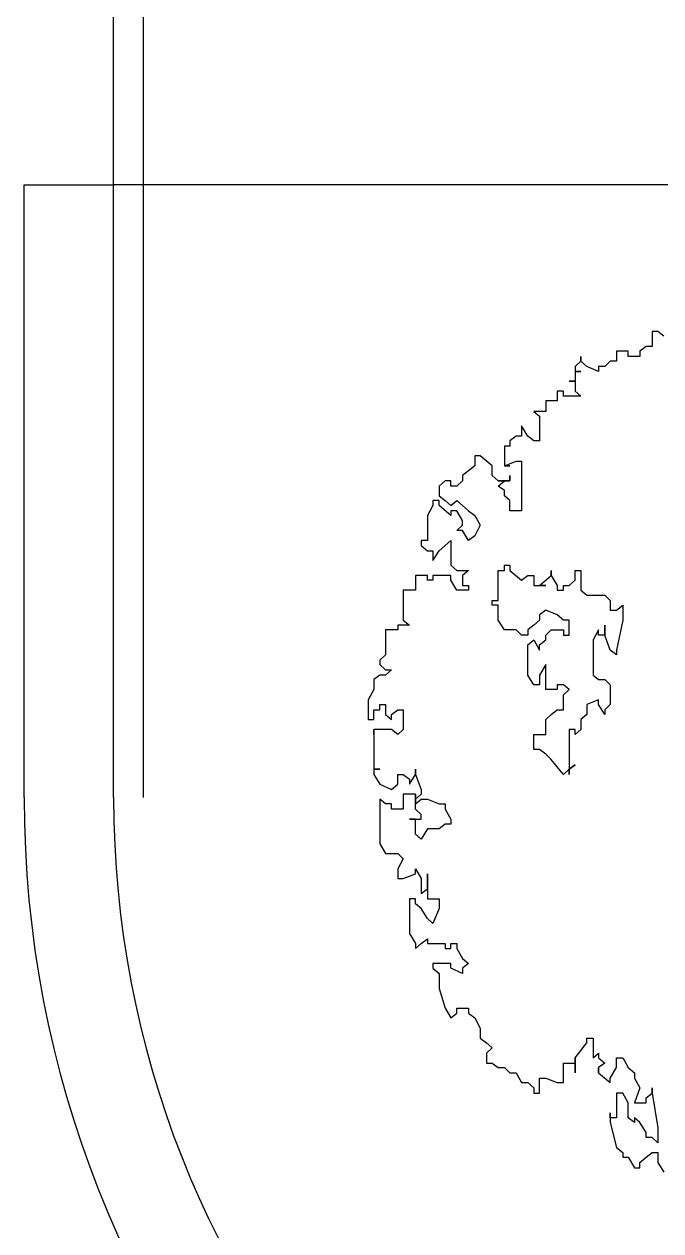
# Model space of a CAD drawing. Extents: x -30 to 1202, y 231 to 898.
# Drawn here: x 423.997 to 426.133, y 351.455 to 355.499 of the extents above; entities that cross this region are included whole.
import ezdxf

# ---------------------------------------------------------------- set-up
doc = ezdxf.new("R2010")
doc.units = 0
doc.header["$LTSCALE"] = 0.04
doc.layers.get('0').update_dxf_attribs({"linetype": 'CONTINUOUS'})
for name, color, linetype in [('0.1', 1, 'CONTINUOUS'), ('CONTORXXNP----00', 255, 'CONTINUOUS'), ('PISO', 1, 'CONTINUOUS')]:
    doc.layers.add(name, color=color, linetype=linetype)
doc.styles.get("Standard").update_dxf_attribs({"font": 'romans.shx'})

# ---------------------------------------------------------------- blocks, each defined once
blk = doc.blocks.new('ARB3')
at = {"color": 0}
for p, q in [((-0.4592, -0.19), (-0.4644, -0.1969)), ((-0.4644, -0.1969), (-0.4644, -0.2031)), ((0.3862, -0.2031), (0.425, -0.1969)), ((0.425, -0.1969), (0.4418, -0.1969)), ((0.4418, -0.1969), (0.436, -0.2031)), ((0.4528, -0.2031), (0.4528, -0.1969)), ((0.4528, -0.1969), (0.4638, -0.1969)), ((0.4638, -0.1969), (0.4747, -0.19)), ((-0.4644, -0.2031), (-0.4476, -0.2031)), ((-0.4476, -0.2031), (-0.4476, -0.21)), ((-0.4476, -0.21), (-0.4424, -0.2169)), ((0.3862, -0.2031), (0.3804, -0.2031)), ((0.3804, -0.2031), (0.3862, -0.2031)), ((0.3914, -0.21), (0.3862, -0.2031)), ((0.3972, -0.21), (0.3914, -0.21)), ((0.3972, -0.223), (0.3972, -0.21)), ((0.4302, -0.21), (0.4192, -0.2169)), ((0.436, -0.21), (0.4302, -0.21)), ((0.436, -0.2031), (0.436, -0.21)), ((0.4579, -0.21), (0.4528, -0.2031)), ((0.4638, -0.2169), (0.4579, -0.21)), ((-0.4424, -0.2169), (-0.4366, -0.2169)), ((-0.4366, -0.2169), (-0.4366, -0.23)), ((0.3578, -0.23), (0.3636, -0.223)), ((0.3636, -0.223), (0.3695, -0.223)), ((0.3695, -0.223), (0.3804, -0.2169)), ((0.3804, -0.2169), (0.3972, -0.223)), ((0.4192, -0.2169), (0.414, -0.223)), ((0.414, -0.223), (0.4192, -0.223)), ((0.4192, -0.223), (0.414, -0.23)), ((0.4579, -0.23), (0.4696, -0.223)), ((0.4696, -0.2169), (0.4638, -0.2169)), ((0.4696, -0.223), (0.4696, -0.2169)), ((-0.4366, -0.23), (-0.4424, -0.23)), ((-0.4424, -0.23), (-0.4424, -0.243)), ((-0.1531, -0.243), (-0.1589, -0.2361)), ((-0.1589, -0.2361), (-0.1421, -0.2361)), ((-0.1421, -0.2361), (-0.1085, -0.243)), ((0.3468, -0.2361), (0.3578, -0.23)), ((0.3468, -0.243), (0.3468, -0.2361)), ((0.3972, -0.23), (0.3862, -0.2361)), ((0.3862, -0.2361), (0.3862, -0.243)), ((0.414, -0.23), (0.3972, -0.23)), ((0.447, -0.243), (0.4528, -0.2361)), ((0.4528, -0.2361), (0.4579, -0.2361)), ((0.4579, -0.2361), (0.4579, -0.23)), ((-0.4424, -0.243), (-0.4315, -0.243)), ((-0.4315, -0.243), (-0.4315, -0.25)), ((-0.4315, -0.25), (-0.4256, -0.2561)), ((-0.4256, -0.2561), (-0.4256, -0.263)), ((-0.1699, -0.2561), (-0.1641, -0.25)), ((-0.1699, -0.2761), (-0.1699, -0.2561)), ((-0.1641, -0.25), (-0.1531, -0.25)), ((-0.1531, -0.25), (-0.1531, -0.243)), ((-0.1253, -0.2561), (-0.1363, -0.2561)), ((-0.1363, -0.2561), (-0.1253, -0.2561)), ((-0.1085, -0.25), (-0.1253, -0.2561)), ((-0.1253, -0.2561), (-0.1253, -0.263)), ((-0.1085, -0.243), (-0.1033, -0.243)), ((-0.1033, -0.243), (-0.1085, -0.25)), ((-0.0756, -0.2561), (-0.0698, -0.25)), ((-0.0756, -0.263), (-0.0756, -0.2561)), ((-0.0698, -0.25), (-0.0478, -0.25)), ((-0.0478, -0.25), (-0.042, -0.2561)), ((-0.0368, -0.2561), (-0.0478, -0.263)), ((-0.042, -0.2561), (-0.0368, -0.2561)), ((0.3578, -0.243), (0.3468, -0.243)), ((0.3468, -0.263), (0.3527, -0.2561)), ((0.3527, -0.2561), (0.3578, -0.263)), ((0.3695, -0.25), (0.3578, -0.243)), ((0.3636, -0.263), (0.3746, -0.25)), ((0.3746, -0.25), (0.3695, -0.25)), ((0.3862, -0.243), (0.414, -0.243)), ((0.414, -0.25), (0.4082, -0.25)), ((0.4082, -0.25), (0.4192, -0.25)), ((0.414, -0.243), (0.414, -0.25)), ((0.4192, -0.25), (0.447, -0.243)), ((-0.4256, -0.263), (-0.4198, -0.263)), ((-0.4198, -0.263), (-0.4256, -0.2761)), ((-0.1253, -0.263), (-0.1311, -0.263)), ((-0.1311, -0.263), (-0.1201, -0.2692)), ((-0.1201, -0.2692), (-0.0807, -0.2692)), ((-0.0807, -0.2692), (-0.0756, -0.263)), ((-0.0478, -0.263), (-0.053, -0.263)), ((-0.053, -0.263), (-0.0478, -0.2761)), ((0.3249, -0.2761), (0.3249, -0.2692)), ((0.3249, -0.2692), (0.3468, -0.2692)), ((0.3468, -0.2692), (0.3417, -0.263)), ((0.3417, -0.263), (0.3468, -0.263)), ((0.3578, -0.263), (0.3636, -0.263)), ((0.3636, -0.263), (0.3578, -0.263)), ((0.3578, -0.263), (0.3636, -0.263)), ((-0.4315, -0.283), (-0.4366, -0.283)), ((-0.4366, -0.283), (-0.4315, -0.283)), ((-0.4256, -0.2761), (-0.4315, -0.283)), ((-0.4315, -0.283), (-0.4256, -0.2892)), ((-0.4198, -0.2892), (-0.4198, -0.283)), ((-0.4198, -0.283), (-0.4198, -0.2892)), ((-0.3979, -0.2892), (-0.3921, -0.283)), ((-0.3921, -0.283), (-0.3921, -0.3022)), ((-0.1976, -0.2892), (-0.1976, -0.283)), ((-0.1976, -0.283), (-0.1757, -0.283)), ((-0.1757, -0.283), (-0.1699, -0.2761)), ((-0.0478, -0.2761), (-0.0368, -0.2761)), ((-0.0368, -0.2761), (-0.031, -0.283)), ((-0.031, -0.283), (-0.02, -0.283)), ((-0.02, -0.283), (-0.0142, -0.2892)), ((0.3301, -0.2761), (0.3249, -0.2761)), ((0.3468, -0.2892), (0.3301, -0.2761)), ((-0.4256, -0.2892), (-0.4198, -0.2892)), ((-0.4198, -0.2892), (-0.4089, -0.2892)), ((-0.4089, -0.2892), (-0.4089, -0.2961)), ((-0.4089, -0.2961), (-0.4089, -0.2892)), ((-0.4089, -0.2892), (-0.3979, -0.2892)), ((-0.1867, -0.2892), (-0.1976, -0.2892)), ((-0.1809, -0.2961), (-0.1867, -0.2892)), ((-0.1809, -0.3022), (-0.1809, -0.2961)), ((-0.1253, -0.2961), (-0.1421, -0.2961)), ((-0.1421, -0.2961), (-0.1421, -0.3022)), ((-0.1253, -0.3022), (-0.1253, -0.2961)), ((-0.0646, -0.2961), (-0.0698, -0.3022)), ((-0.0588, -0.3022), (-0.0646, -0.2961)), ((-0.0142, -0.2892), (-0.02, -0.2892)), ((-0.02, -0.2892), (-0.02, -0.2961)), ((-0.02, -0.2961), (0.0304, -0.2961)), ((0.0245, -0.2961), (0.0194, -0.2892)), ((0.0194, -0.2892), (0.0245, -0.2961)), ((0.0304, -0.2961), (0.0245, -0.2961)), ((0.0245, -0.2961), (0.0304, -0.3022)), ((0.3636, -0.2892), (0.3468, -0.2892)), ((0.3527, -0.3022), (0.3527, -0.2892)), ((0.3527, -0.2892), (0.3636, -0.2892)), ((-0.3921, -0.3022), (-0.3979, -0.3022)), ((-0.3979, -0.3022), (-0.3979, -0.3092)), ((-0.3979, -0.3092), (-0.3869, -0.3092)), ((-0.3869, -0.3092), (-0.3869, -0.3222)), ((-0.1918, -0.3161), (-0.1809, -0.3092)), ((-0.1757, -0.3022), (-0.1809, -0.3022)), ((-0.1809, -0.3092), (-0.1757, -0.3092)), ((-0.1757, -0.3092), (-0.1757, -0.3022)), ((-0.1479, -0.3092), (-0.1531, -0.3222)), ((-0.1421, -0.3022), (-0.1479, -0.3092)), ((-0.1311, -0.3161), (-0.1311, -0.3022)), ((-0.1311, -0.3022), (-0.1253, -0.3022)), ((-0.0698, -0.3022), (-0.0698, -0.3092)), ((-0.0698, -0.3092), (-0.0646, -0.3092)), ((-0.0646, -0.3092), (-0.0646, -0.3222)), ((-0.042, -0.3022), (-0.0588, -0.3022)), ((-0.042, -0.3092), (-0.042, -0.3022)), ((-0.0368, -0.3161), (-0.042, -0.3092)), ((0.0304, -0.3022), (0.0136, -0.3161)), ((0.3746, -0.3022), (0.3527, -0.3022)), ((0.3695, -0.3222), (0.3746, -0.3092)), ((0.3746, -0.3092), (0.3746, -0.3022)), ((-0.3869, -0.3222), (-0.3753, -0.3222)), ((-0.3753, -0.3222), (-0.3753, -0.3353)), ((-0.1918, -0.3161), (-0.1976, -0.3161)), ((-0.1976, -0.3161), (-0.1918, -0.3161)), ((-0.1809, -0.3292), (-0.1918, -0.3161)), ((-0.1809, -0.3353), (-0.1809, -0.3222)), ((-0.1809, -0.3222), (-0.1809, -0.3292)), ((-0.1809, -0.3292), (-0.1809, -0.3222)), ((-0.1809, -0.3222), (-0.1809, -0.3292)), ((-0.1531, -0.3222), (-0.1479, -0.3292)), ((-0.1253, -0.3222), (-0.1311, -0.3161)), ((-0.1201, -0.3222), (-0.1253, -0.3222)), ((-0.1143, -0.3292), (-0.1201, -0.3222)), ((-0.0646, -0.3222), (-0.0924, -0.3222)), ((-0.0924, -0.3222), (-0.0807, -0.3292)), ((-0.031, -0.3222), (-0.0368, -0.3161)), ((-0.0142, -0.3222), (-0.031, -0.3222)), ((-0.0142, -0.3353), (-0.0142, -0.3222)), ((0.0078, -0.3222), (0.0026, -0.3292)), ((0.0136, -0.3161), (0.0078, -0.3222)), ((0.3695, -0.3292), (0.3695, -0.3222)), ((-0.3753, -0.3353), (-0.3701, -0.3292)), ((-0.3701, -0.3292), (-0.3423, -0.3292)), ((-0.3423, -0.3353), (-0.3475, -0.3422)), ((-0.3423, -0.3292), (-0.3423, -0.3353)), ((-0.1918, -0.3422), (-0.1918, -0.3353)), ((-0.1918, -0.3353), (-0.1809, -0.3353)), ((-0.1479, -0.3292), (-0.1421, -0.3292)), ((-0.1421, -0.3292), (-0.1363, -0.3353)), ((-0.1363, -0.3353), (-0.1311, -0.3422)), ((-0.1201, -0.3353), (-0.1085, -0.3292)), ((-0.1143, -0.3422), (-0.1201, -0.3353)), ((-0.1085, -0.3292), (-0.1143, -0.3292)), ((-0.0807, -0.3292), (-0.0698, -0.3292)), ((-0.0698, -0.3353), (-0.0807, -0.3422)), ((-0.0698, -0.3292), (-0.0698, -0.3353)), ((0.0026, -0.3353), (-0.0142, -0.3353)), ((0.0026, -0.3292), (0.0026, -0.3353)), ((0.3862, -0.3292), (0.3695, -0.3292)), ((0.3746, -0.3422), (0.3804, -0.3353)), ((0.3804, -0.3353), (0.3862, -0.3353)), ((0.3862, -0.3353), (0.3862, -0.3292)), ((-0.3475, -0.3422), (-0.3591, -0.3492)), ((-0.3591, -0.3492), (-0.3475, -0.3492)), ((-0.3475, -0.3492), (-0.3475, -0.3553)), ((-0.3197, -0.3553), (-0.3197, -0.3492)), ((-0.3197, -0.3492), (-0.2642, -0.3492)), ((-0.2642, -0.3492), (-0.2642, -0.3622)), ((-0.1976, -0.3622), (-0.1867, -0.3492)), ((-0.1867, -0.3492), (-0.1918, -0.3422)), ((-0.1311, -0.3422), (-0.1253, -0.3422)), ((-0.1253, -0.3492), (-0.1311, -0.3553)), ((-0.1253, -0.3422), (-0.1253, -0.3492)), ((-0.0807, -0.3422), (-0.1143, -0.3422)), ((0.3636, -0.3553), (0.3746, -0.3492)), ((0.3746, -0.3492), (0.3746, -0.3422)), ((-0.3475, -0.3553), (-0.3423, -0.3622)), ((-0.3423, -0.3622), (-0.3365, -0.3622)), ((-0.3365, -0.3622), (-0.3365, -0.3684)), ((-0.3146, -0.3684), (-0.3197, -0.3553)), ((-0.3146, -0.3684), (-0.3146, -0.3622)), ((-0.3146, -0.3622), (-0.3146, -0.3684)), ((-0.2978, -0.3622), (-0.3036, -0.3622)), ((-0.3036, -0.3622), (-0.2978, -0.3622)), ((-0.2978, -0.3684), (-0.2978, -0.3622)), ((-0.2978, -0.3622), (-0.2978, -0.3753)), ((-0.2758, -0.3622), (-0.281, -0.3684)), ((-0.2642, -0.3622), (-0.2758, -0.3622)), ((-0.2035, -0.3684), (-0.2035, -0.3622)), ((-0.2035, -0.3622), (-0.1976, -0.3622)), ((-0.1311, -0.3553), (-0.1311, -0.3684)), ((0.3578, -0.3684), (0.3636, -0.3622)), ((0.3636, -0.3622), (0.3636, -0.3553)), ((-0.3365, -0.3684), (-0.3146, -0.3684)), ((-0.2978, -0.3753), (-0.3036, -0.3822)), ((-0.2919, -0.3753), (-0.2978, -0.3684)), ((-0.2868, -0.3684), (-0.2919, -0.3753)), ((-0.281, -0.3684), (-0.2868, -0.3684)), ((-0.1976, -0.3684), (-0.2035, -0.3684)), ((-0.1976, -0.3753), (-0.1976, -0.3684)), ((-0.1641, -0.3753), (-0.1976, -0.3753)), ((-0.1641, -0.3822), (-0.1641, -0.3753)), ((-0.1421, -0.3753), (-0.1589, -0.3753)), ((-0.1589, -0.3753), (-0.1589, -0.3822)), ((-0.1311, -0.3684), (-0.1421, -0.3753)), ((0.3527, -0.3822), (0.3578, -0.3753)), ((0.3578, -0.3753), (0.3578, -0.3684)), ((-0.3146, -0.3822), (-0.3255, -0.3953)), ((-0.3036, -0.3822), (-0.3146, -0.3822)), ((-0.1589, -0.3822), (-0.1641, -0.3822)), ((0.3249, -0.3953), (0.3301, -0.3884)), ((0.3301, -0.3884), (0.3359, -0.3822)), ((0.3359, -0.3822), (0.3417, -0.3884)), ((0.3417, -0.3884), (0.3527, -0.3884)), ((0.3527, -0.3884), (0.3527, -0.3822)), ((-0.3255, -0.3953), (-0.3255, -0.4014)), ((-0.3255, -0.4014), (-0.3146, -0.4014)), ((-0.3146, -0.4014), (-0.3087, -0.4084)), ((-0.2642, -0.4084), (-0.259, -0.4014)), ((-0.259, -0.4014), (-0.248, -0.3953)), ((-0.248, -0.3953), (-0.2364, -0.4014)), ((-0.2364, -0.4014), (-0.2312, -0.4084)), ((0.2971, -0.4084), (0.3023, -0.4014)), ((0.3023, -0.4014), (0.3139, -0.3953)), ((0.3139, -0.3953), (0.3249, -0.3953)), ((-0.3087, -0.4084), (-0.3036, -0.4153)), ((-0.3036, -0.4153), (-0.2978, -0.4153)), ((-0.2978, -0.4153), (-0.2919, -0.4214)), ((-0.2758, -0.4214), (-0.27, -0.4153)), ((-0.27, -0.4153), (-0.2642, -0.4084)), ((-0.2532, -0.4153), (-0.2642, -0.4214)), ((-0.248, -0.4153), (-0.2532, -0.4153)), ((-0.2422, -0.4214), (-0.248, -0.4153)), ((-0.2312, -0.4084), (-0.2422, -0.4153)), ((-0.2422, -0.4153), (-0.2422, -0.4214)), ((-0.1976, -0.4214), (-0.1976, -0.4084)), ((-0.1976, -0.4084), (-0.1918, -0.4153)), ((-0.1918, -0.4153), (-0.1809, -0.4153)), ((-0.1809, -0.4153), (-0.1809, -0.4084)), ((-0.1809, -0.4084), (-0.1757, -0.4084)), ((-0.1757, -0.4084), (-0.1757, -0.4214)), ((0.2248, -0.4214), (0.2358, -0.4153)), ((0.2358, -0.4153), (0.2416, -0.4084)), ((0.2416, -0.4084), (0.2467, -0.4153)), ((0.2467, -0.4153), (0.2525, -0.4153)), ((0.2525, -0.4153), (0.2467, -0.4284)), ((0.2913, -0.4214), (0.2913, -0.4084)), ((0.2913, -0.4084), (0.2971, -0.4084)), ((-0.2919, -0.4284), (-0.2978, -0.4284)), ((-0.2978, -0.4284), (-0.2978, -0.4345)), ((-0.2919, -0.4214), (-0.2919, -0.4284)), ((-0.27, -0.4284), (-0.2758, -0.4214)), ((-0.2758, -0.4345), (-0.27, -0.4284)), ((-0.259, -0.4284), (-0.27, -0.4414)), ((-0.2642, -0.4214), (-0.2642, -0.4284)), ((-0.2642, -0.4284), (-0.259, -0.4284)), ((-0.2196, -0.4414), (-0.2312, -0.4284)), ((-0.2312, -0.4284), (-0.2035, -0.4284)), ((-0.2035, -0.4284), (-0.1976, -0.4214)), ((-0.1867, -0.4284), (-0.1918, -0.4284)), ((-0.1918, -0.4284), (-0.1918, -0.4484)), ((-0.1757, -0.4214), (-0.1867, -0.4284)), ((0.0691, -0.4345), (0.0801, -0.4284)), ((0.0801, -0.4284), (0.0859, -0.4284)), ((0.0859, -0.4284), (0.0859, -0.4345)), ((0.219, -0.4284), (0.219, -0.4214)), ((0.219, -0.4214), (0.2248, -0.4214)), ((0.2248, -0.4284), (0.219, -0.4284)), ((0.2248, -0.4345), (0.2248, -0.4284)), ((0.2467, -0.4284), (0.2416, -0.4284)), ((0.2416, -0.4284), (0.2416, -0.4484)), ((0.2971, -0.4214), (0.2913, -0.4214)), ((0.2913, -0.4345), (0.3023, -0.4284)), ((0.3023, -0.4284), (0.2971, -0.4214)), ((-0.2978, -0.4345), (-0.2919, -0.4414)), ((-0.2919, -0.4414), (-0.281, -0.4414)), ((-0.281, -0.4414), (-0.2758, -0.4345)), ((-0.27, -0.4414), (-0.2758, -0.4414)), ((-0.2758, -0.4414), (-0.2758, -0.4484)), ((-0.2086, -0.4484), (-0.2196, -0.4414)), ((0.0581, -0.4545), (0.0633, -0.4414)), ((0.0633, -0.4414), (0.0633, -0.4345)), ((0.0633, -0.4345), (0.0691, -0.4345)), ((0.0859, -0.4345), (0.0911, -0.4414)), ((0.0911, -0.4414), (0.0911, -0.4545)), ((0.1692, -0.4545), (0.1692, -0.4414)), ((0.1692, -0.4414), (0.1802, -0.4414)), ((0.1802, -0.4414), (0.197, -0.4484)), ((0.219, -0.4545), (0.219, -0.4345)), ((0.219, -0.4345), (0.2248, -0.4345)), ((0.2467, -0.4484), (0.2525, -0.4414)), ((0.2525, -0.4414), (0.2693, -0.4414)), ((0.2693, -0.4414), (0.2913, -0.4345)), ((-0.2758, -0.4484), (-0.27, -0.4484)), ((-0.27, -0.4484), (-0.259, -0.4545)), ((-0.259, -0.4545), (-0.2312, -0.4545)), ((-0.2312, -0.4545), (-0.2312, -0.4614)), ((-0.2254, -0.4614), (-0.2196, -0.4545)), ((-0.2196, -0.4545), (-0.2196, -0.4484)), ((-0.2196, -0.4484), (-0.2086, -0.4484)), ((-0.1918, -0.4484), (-0.1867, -0.4484)), ((-0.1867, -0.4545), (-0.1918, -0.4545)), ((-0.1918, -0.4545), (-0.1918, -0.4676)), ((-0.1867, -0.4484), (-0.1867, -0.4545)), ((0.0581, -0.4614), (0.0581, -0.4545)), ((0.0911, -0.4545), (0.1027, -0.4614)), ((0.1582, -0.4545), (0.1415, -0.4545)), ((0.1415, -0.4545), (0.1692, -0.4545)), ((0.1634, -0.4614), (0.1582, -0.4545)), ((0.1912, -0.4545), (0.1802, -0.4614)), ((0.197, -0.4484), (0.1912, -0.4545)), ((0.219, -0.4614), (0.2138, -0.4545)), ((0.2138, -0.4545), (0.219, -0.4545)), ((0.2416, -0.4484), (0.2467, -0.4484)), ((-0.2312, -0.4614), (-0.2254, -0.4614)), ((-0.1918, -0.4676), (-0.1757, -0.4676)), ((-0.1757, -0.4676), (-0.1757, -0.4814)), ((0.0304, -0.4676), (0.0245, -0.4676)), ((0.0245, -0.4676), (0.0304, -0.4676)), ((0.0304, -0.4676), (0.0472, -0.4614)), ((0.0413, -0.4745), (0.0304, -0.4676)), ((0.0472, -0.4614), (0.0523, -0.4614)), ((0.0523, -0.4614), (0.0581, -0.4676)), ((0.0691, -0.4676), (0.0523, -0.4676)), ((0.0523, -0.4676), (0.0523, -0.4814)), ((0.0633, -0.4676), (0.0581, -0.4614)), ((0.0581, -0.4676), (0.0633, -0.4676)), ((0.0749, -0.4614), (0.0691, -0.4676)), ((0.0801, -0.4614), (0.0749, -0.4614)), ((0.0801, -0.4745), (0.0801, -0.4614)), ((0.0969, -0.4676), (0.0801, -0.4676)), ((0.0801, -0.4676), (0.0801, -0.4745)), ((0.1027, -0.4614), (0.0969, -0.4676)), ((0.1356, -0.4676), (0.1466, -0.4614)), ((0.1415, -0.4676), (0.1356, -0.4676)), ((0.1466, -0.4814), (0.1415, -0.4676)), ((0.1466, -0.4614), (0.1634, -0.4614)), ((0.175, -0.4676), (0.1692, -0.4676)), ((0.1692, -0.4676), (0.1692, -0.4745)), ((0.1802, -0.4614), (0.175, -0.4676)), ((0.208, -0.4745), (0.219, -0.4676)), ((0.2248, -0.4676), (0.219, -0.4614)), ((0.219, -0.4676), (0.2248, -0.4676)), ((-0.1757, -0.4814), (-0.1421, -0.4814)), ((-0.1421, -0.4814), (-0.1363, -0.4745)), ((-0.1363, -0.4745), (-0.1363, -0.4876)), ((-0.042, -0.4876), (-0.042, -0.4814)), ((-0.042, -0.4814), (-0.02, -0.4814)), ((-0.02, -0.4814), (-0.0142, -0.4876)), ((0.0304, -0.4814), (0.0355, -0.4745)), ((0.0304, -0.4876), (0.0304, -0.4814)), ((0.0355, -0.4745), (0.0413, -0.4745)), ((0.0523, -0.4814), (0.0691, -0.4814)), ((0.0691, -0.4814), (0.0691, -0.4945)), ((0.1188, -0.4876), (0.1247, -0.4814)), ((0.1247, -0.4814), (0.1356, -0.4876)), ((0.1466, -0.4876), (0.1466, -0.4814)), ((0.1692, -0.4745), (0.208, -0.4745)), ((-0.1363, -0.4876), (-0.1311, -0.4876)), ((-0.1311, -0.4876), (-0.1311, -0.5014)), ((-0.0866, -0.5014), (-0.0866, -0.4945)), ((-0.0866, -0.4945), (-0.0807, -0.5014)), ((-0.0368, -0.4945), (-0.042, -0.4876)), ((-0.0368, -0.5014), (-0.031, -0.4945)), ((-0.031, -0.4945), (-0.0368, -0.4945)), ((-0.0142, -0.4876), (-0.02, -0.4945)), ((-0.02, -0.4945), (-0.02, -0.5145)), ((0.0413, -0.4876), (0.0304, -0.4876)), ((0.0472, -0.4945), (0.0413, -0.4876)), ((0.0413, -0.5076), (0.0472, -0.4945)), ((0.0691, -0.4945), (0.0633, -0.4945)), ((0.0633, -0.4945), (0.0633, -0.5014)), ((0.1188, -0.5014), (0.1188, -0.4876)), ((0.1356, -0.4876), (0.1466, -0.4876)), ((-0.1311, -0.5014), (-0.1033, -0.5014)), ((-0.1033, -0.5014), (-0.0975, -0.5076)), ((-0.0975, -0.5076), (-0.0924, -0.5076)), ((-0.0924, -0.5076), (-0.0866, -0.5014)), ((-0.0807, -0.5014), (-0.0807, -0.5076)), ((-0.0807, -0.5076), (-0.0756, -0.5145)), ((-0.0478, -0.5076), (-0.0478, -0.5014)), ((-0.0478, -0.5014), (-0.0368, -0.5014)), ((-0.042, -0.5076), (-0.0478, -0.5076)), ((-0.042, -0.5145), (-0.042, -0.5076)), ((0.0245, -0.5145), (0.0245, -0.5076)), ((0.0245, -0.5076), (0.0245, -0.5145)), ((0.0304, -0.5145), (0.0413, -0.5076)), ((0.0633, -0.5014), (0.0581, -0.5076)), ((0.0581, -0.5076), (0.1079, -0.5076)), ((0.1079, -0.5076), (0.1188, -0.5014)), ((-0.0756, -0.5145), (-0.0646, -0.5145)), ((-0.0646, -0.5145), (-0.053, -0.5206)), ((-0.053, -0.5206), (-0.031, -0.5206)), ((-0.031, -0.5145), (-0.042, -0.5145)), ((-0.031, -0.5206), (-0.031, -0.5145)), ((-0.02, -0.5145), (-0.0142, -0.5145)), ((-0.0142, -0.5145), (-0.02, -0.5145)), ((-0.02, -0.5145), (0.0245, -0.5145)), ((0.0245, -0.5145), (0.0304, -0.5145))]:
    blk.add_line(p, q, dxfattribs=at)
at = {"layer": 'CONTORXXNP----00'}
for p, q in [((-0.4592, -0.19), (-0.4644, -0.1969)), ((-0.4644, -0.1969), (-0.4644, -0.2031)), ((0.3862, -0.2031), (0.425, -0.1969)), ((0.425, -0.1969), (0.4418, -0.1969)), ((0.4418, -0.1969), (0.436, -0.2031)), ((0.4528, -0.1969), (0.4638, -0.1969)), ((0.4528, -0.2031), (0.4528, -0.1969)), ((0.4638, -0.1969), (0.4747, -0.19)), ((-0.4644, -0.2031), (-0.4476, -0.2031)), ((-0.4476, -0.2031), (-0.4476, -0.21)), ((-0.4476, -0.21), (-0.4424, -0.2169)), ((0.3914, -0.21), (0.3862, -0.2031)), ((0.3972, -0.21), (0.3914, -0.21)), ((0.3972, -0.223), (0.3972, -0.21)), ((0.4302, -0.21), (0.4192, -0.2169)), ((0.436, -0.21), (0.4302, -0.21)), ((0.436, -0.2031), (0.436, -0.21)), ((0.4579, -0.21), (0.4528, -0.2031)), ((0.4638, -0.2169), (0.4579, -0.21)), ((-0.4424, -0.2169), (-0.4366, -0.2169)), ((-0.4366, -0.2169), (-0.4366, -0.23)), ((0.3578, -0.23), (0.3636, -0.223)), ((0.3636, -0.223), (0.3695, -0.223)), ((0.3695, -0.223), (0.3804, -0.2169)), ((0.3804, -0.2169), (0.3972, -0.223)), ((0.4192, -0.2169), (0.414, -0.223)), ((0.4192, -0.223), (0.414, -0.23)), ((0.414, -0.223), (0.4192, -0.223)), ((0.4579, -0.23), (0.4696, -0.223)), ((0.4696, -0.2169), (0.4638, -0.2169)), ((0.4696, -0.223), (0.4696, -0.2169)), ((-0.4424, -0.23), (-0.4424, -0.243)), ((-0.4366, -0.23), (-0.4424, -0.23)), ((0.3468, -0.2361), (0.3578, -0.23)), ((0.3468, -0.243), (0.3468, -0.2361)), ((0.3972, -0.23), (0.3862, -0.2361)), ((0.3862, -0.2361), (0.3862, -0.243)), ((0.414, -0.23), (0.3972, -0.23)), ((0.447, -0.243), (0.4528, -0.2361)), ((0.4528, -0.2361), (0.4579, -0.2361)), ((0.4579, -0.2361), (0.4579, -0.23)), ((-0.4424, -0.243), (-0.4315, -0.243)), ((-0.4315, -0.243), (-0.4315, -0.25)), ((-0.4315, -0.25), (-0.4256, -0.2561)), ((-0.4256, -0.2561), (-0.4256, -0.263)), ((0.3578, -0.243), (0.3468, -0.243)), ((0.3468, -0.263), (0.3527, -0.2561)), ((0.3527, -0.2561), (0.3578, -0.263)), ((0.3695, -0.25), (0.3578, -0.243)), ((0.3636, -0.263), (0.3746, -0.25)), ((0.3746, -0.25), (0.3695, -0.25)), ((0.3862, -0.243), (0.414, -0.243)), ((0.414, -0.243), (0.414, -0.25)), ((0.414, -0.25), (0.4192, -0.25)), ((0.4192, -0.25), (0.447, -0.243)), ((-0.4198, -0.263), (-0.4256, -0.2761)), ((-0.4256, -0.263), (-0.4198, -0.263)), ((0.3249, -0.2692), (0.3468, -0.2692)), ((0.3249, -0.2761), (0.3249, -0.2692)), ((0.3417, -0.263), (0.3468, -0.263)), ((0.3468, -0.2692), (0.3417, -0.263)), ((0.3578, -0.263), (0.3636, -0.263)), ((0.3636, -0.263), (0.3578, -0.263)), ((0.3578, -0.263), (0.3636, -0.263)), ((-0.4256, -0.2761), (-0.4315, -0.283)), ((-0.4315, -0.283), (-0.4256, -0.2892)), ((-0.3979, -0.2892), (-0.3921, -0.283)), ((-0.3921, -0.283), (-0.3921, -0.3022)), ((0.3301, -0.2761), (0.3249, -0.2761)), ((0.3468, -0.2892), (0.3301, -0.2761)), ((-0.4256, -0.2892), (-0.4198, -0.2892)), ((-0.4198, -0.2892), (-0.4089, -0.2892)), ((-0.4089, -0.2892), (-0.3979, -0.2892)), ((0.3468, -0.2892), (0.3527, -0.2892)), ((0.3527, -0.3022), (0.3527, -0.2892)), ((-0.3979, -0.3022), (-0.3979, -0.3092)), ((-0.3921, -0.3022), (-0.3979, -0.3022)), ((-0.3979, -0.3092), (-0.3869, -0.3092)), ((-0.3869, -0.3092), (-0.3869, -0.3222)), ((0.3746, -0.3022), (0.3527, -0.3022)), ((0.3695, -0.3222), (0.3746, -0.3092)), ((0.3746, -0.3092), (0.3746, -0.3022)), ((-0.3869, -0.3222), (-0.3753, -0.3222)), ((-0.3753, -0.3222), (-0.3753, -0.3353)), ((0.3695, -0.3292), (0.3695, -0.3222)), ((-0.3753, -0.3353), (-0.3701, -0.3292)), ((-0.3701, -0.3292), (-0.3423, -0.3292)), ((-0.3423, -0.3353), (-0.3475, -0.3422)), ((-0.3423, -0.3292), (-0.3423, -0.3353)), ((0.3862, -0.3292), (0.3695, -0.3292)), ((0.3746, -0.3422), (0.3804, -0.3353)), ((0.3804, -0.3353), (0.3862, -0.3353)), ((0.3862, -0.3353), (0.3862, -0.3292)), ((-0.3475, -0.3422), (-0.3591, -0.3492)), ((-0.3591, -0.3492), (-0.3475, -0.3492)), ((-0.3475, -0.3492), (-0.3475, -0.3553)), ((-0.3197, -0.3492), (-0.2642, -0.3492)), ((-0.3197, -0.3553), (-0.3197, -0.3492)), ((-0.2642, -0.3492), (-0.2642, -0.3622)), ((0.3636, -0.3553), (0.3746, -0.3492)), ((0.3746, -0.3492), (0.3746, -0.3422)), ((-0.3475, -0.3553), (-0.3423, -0.3622)), ((-0.3423, -0.3622), (-0.3365, -0.3622)), ((-0.3365, -0.3622), (-0.3365, -0.3684)), ((-0.3146, -0.3684), (-0.3197, -0.3553)), ((-0.2758, -0.3622), (-0.281, -0.3684)), ((-0.2642, -0.3622), (-0.2758, -0.3622)), ((0.3578, -0.3684), (0.3636, -0.3622)), ((0.3636, -0.3622), (0.3636, -0.3553)), ((-0.3365, -0.3684), (-0.3146, -0.3684)), ((-0.2978, -0.3753), (-0.3036, -0.3822)), ((-0.2978, -0.3753), (-0.2978, -0.3684)), ((-0.2919, -0.3753), (-0.2978, -0.3684)), ((-0.2868, -0.3684), (-0.2919, -0.3753)), ((-0.281, -0.3684), (-0.2868, -0.3684)), ((0.3527, -0.3822), (0.3578, -0.3753)), ((0.3578, -0.3753), (0.3578, -0.3684)), ((-0.3146, -0.3822), (-0.3255, -0.3953)), ((-0.3036, -0.3822), (-0.3146, -0.3822)), ((0.3249, -0.3953), (0.3301, -0.3884)), ((0.3301, -0.3884), (0.3359, -0.3822)), ((0.3359, -0.3822), (0.3417, -0.3884)), ((0.3417, -0.3884), (0.3527, -0.3884)), ((0.3527, -0.3884), (0.3527, -0.3822)), ((-0.3255, -0.3953), (-0.3255, -0.4014)), ((-0.3255, -0.4014), (-0.3146, -0.4014)), ((-0.3146, -0.4014), (-0.3087, -0.4084)), ((-0.2642, -0.4084), (-0.259, -0.4014)), ((-0.259, -0.4014), (-0.248, -0.3953)), ((-0.248, -0.3953), (-0.2364, -0.4014)), ((-0.2364, -0.4014), (-0.2312, -0.4084)), ((0.2971, -0.4084), (0.3023, -0.4014)), ((0.3023, -0.4014), (0.3139, -0.3953)), ((0.3139, -0.3953), (0.3249, -0.3953)), ((-0.3087, -0.4084), (-0.3036, -0.4153)), ((-0.3036, -0.4153), (-0.2978, -0.4153)), ((-0.2978, -0.4153), (-0.2919, -0.4214)), ((-0.2758, -0.4214), (-0.27, -0.4153)), ((-0.27, -0.4153), (-0.2642, -0.4084)), ((-0.2532, -0.4153), (-0.2642, -0.4214)), ((-0.248, -0.4153), (-0.2532, -0.4153)), ((-0.2422, -0.4214), (-0.248, -0.4153)), ((-0.2312, -0.4084), (-0.2422, -0.4153)), ((-0.2422, -0.4153), (-0.2422, -0.4214)), ((-0.1976, -0.4084), (-0.1918, -0.4153)), ((-0.1976, -0.4214), (-0.1976, -0.4084)), ((-0.1918, -0.4153), (-0.1809, -0.4153)), ((-0.1809, -0.4084), (-0.1757, -0.4084)), ((-0.1809, -0.4153), (-0.1809, -0.4084)), ((-0.1757, -0.4084), (-0.1757, -0.4214)), ((0.2248, -0.4214), (0.2358, -0.4153)), ((0.2358, -0.4153), (0.2416, -0.4084)), ((0.2416, -0.4084), (0.2467, -0.4153)), ((0.2525, -0.4153), (0.2467, -0.4284)), ((0.2467, -0.4153), (0.2525, -0.4153)), ((0.2913, -0.4084), (0.2971, -0.4084)), ((0.2913, -0.4214), (0.2913, -0.4084)), ((-0.2978, -0.4284), (-0.2978, -0.4345)), ((-0.2919, -0.4284), (-0.2978, -0.4284)), ((-0.2919, -0.4214), (-0.2919, -0.4284)), ((-0.27, -0.4284), (-0.2758, -0.4214)), ((-0.2758, -0.4345), (-0.27, -0.4284)), ((-0.259, -0.4284), (-0.27, -0.4414)), ((-0.2642, -0.4214), (-0.2642, -0.4284)), ((-0.2642, -0.4284), (-0.259, -0.4284)), ((-0.2312, -0.4284), (-0.2035, -0.4284)), ((-0.2196, -0.4414), (-0.2312, -0.4284)), ((-0.2035, -0.4284), (-0.1976, -0.4214)), ((-0.1918, -0.4284), (-0.1918, -0.4484)), ((-0.1867, -0.4284), (-0.1918, -0.4284)), ((-0.1757, -0.4214), (-0.1867, -0.4284)), ((0.219, -0.4214), (0.2248, -0.4214)), ((0.219, -0.4284), (0.219, -0.4214)), ((0.2248, -0.4284), (0.219, -0.4284)), ((0.2248, -0.4345), (0.2248, -0.4284)), ((0.2416, -0.4284), (0.2416, -0.4484)), ((0.2467, -0.4284), (0.2416, -0.4284)), ((0.2971, -0.4214), (0.2913, -0.4214)), ((0.2913, -0.4345), (0.3023, -0.4284)), ((0.3023, -0.4284), (0.2971, -0.4214)), ((-0.2978, -0.4345), (-0.2919, -0.4414)), ((-0.2919, -0.4414), (-0.281, -0.4414)), ((-0.281, -0.4414), (-0.2758, -0.4345)), ((-0.2758, -0.4414), (-0.2758, -0.4484)), ((-0.27, -0.4414), (-0.2758, -0.4414)), ((-0.2086, -0.4484), (-0.2196, -0.4414)), ((0.1692, -0.4414), (0.1802, -0.4414)), ((0.1692, -0.4545), (0.1692, -0.4414)), ((0.1802, -0.4414), (0.197, -0.4484)), ((0.219, -0.4345), (0.2248, -0.4345)), ((0.219, -0.4545), (0.219, -0.4345)), ((0.2467, -0.4484), (0.2525, -0.4414)), ((0.2525, -0.4414), (0.2693, -0.4414)), ((0.2693, -0.4414), (0.2913, -0.4345)), ((-0.2758, -0.4484), (-0.27, -0.4484)), ((-0.27, -0.4484), (-0.259, -0.4545)), ((-0.259, -0.4545), (-0.2312, -0.4545)), ((-0.2312, -0.4545), (-0.2312, -0.4614)), ((-0.2254, -0.4614), (-0.2196, -0.4545)), ((-0.2196, -0.4484), (-0.2086, -0.4484)), ((-0.2196, -0.4545), (-0.2196, -0.4484)), ((-0.1918, -0.4484), (-0.1867, -0.4484)), ((-0.1918, -0.4545), (-0.1918, -0.4676)), ((-0.1867, -0.4545), (-0.1918, -0.4545)), ((-0.1867, -0.4484), (-0.1867, -0.4545)), ((0.1582, -0.4545), (0.1692, -0.4545)), ((0.1634, -0.4614), (0.1582, -0.4545)), ((0.1912, -0.4545), (0.1802, -0.4614)), ((0.197, -0.4484), (0.1912, -0.4545)), ((0.2138, -0.4545), (0.219, -0.4545)), ((0.219, -0.4614), (0.2138, -0.4545)), ((0.2416, -0.4484), (0.2467, -0.4484)), ((-0.2312, -0.4614), (-0.2254, -0.4614)), ((-0.1918, -0.4676), (-0.1757, -0.4676)), ((-0.1757, -0.4676), (-0.1757, -0.4814)), ((0.0304, -0.4676), (0.0472, -0.4614)), ((0.0413, -0.4745), (0.0304, -0.4676)), ((0.0472, -0.4614), (0.0523, -0.4614)), ((0.0523, -0.4614), (0.0581, -0.4676)), ((0.0523, -0.4676), (0.0581, -0.4676)), ((0.0523, -0.4676), (0.0523, -0.4814)), ((0.1356, -0.4676), (0.1466, -0.4614)), ((0.1415, -0.4676), (0.1356, -0.4676)), ((0.1466, -0.4814), (0.1415, -0.4676)), ((0.1466, -0.4614), (0.1634, -0.4614)), ((0.1692, -0.4676), (0.1692, -0.4745)), ((0.175, -0.4676), (0.1692, -0.4676)), ((0.1802, -0.4614), (0.175, -0.4676)), ((0.208, -0.4745), (0.219, -0.4676)), ((0.2248, -0.4676), (0.219, -0.4614)), ((0.219, -0.4676), (0.2248, -0.4676)), ((-0.1757, -0.4814), (-0.1421, -0.4814)), ((-0.1421, -0.4814), (-0.1363, -0.4745)), ((-0.1363, -0.4745), (-0.1363, -0.4876)), ((-0.042, -0.4814), (-0.02, -0.4814)), ((-0.042, -0.4876), (-0.042, -0.4814)), ((-0.02, -0.4814), (-0.0142, -0.4876)), ((0.0304, -0.4814), (0.0355, -0.4745)), ((0.0304, -0.4876), (0.0304, -0.4814)), ((0.0355, -0.4745), (0.0413, -0.4745)), ((0.0523, -0.4814), (0.0691, -0.4814)), ((0.0691, -0.4814), (0.0691, -0.4945)), ((0.1188, -0.4876), (0.1247, -0.4814)), ((0.1247, -0.4814), (0.1356, -0.4876)), ((0.1466, -0.4876), (0.1466, -0.4814)), ((0.1692, -0.4745), (0.208, -0.4745)), ((-0.1363, -0.4876), (-0.1311, -0.4876)), ((-0.1311, -0.4876), (-0.1311, -0.5014)), ((-0.0866, -0.4945), (-0.0807, -0.5014)), ((-0.0866, -0.5014), (-0.0866, -0.4945)), ((-0.0368, -0.4945), (-0.042, -0.4876)), ((-0.031, -0.4945), (-0.0368, -0.4945)), ((-0.0368, -0.5014), (-0.031, -0.4945)), ((-0.0142, -0.4876), (-0.02, -0.4945)), ((-0.02, -0.4945), (-0.02, -0.5145)), ((0.0413, -0.4876), (0.0304, -0.4876)), ((0.0472, -0.4945), (0.0413, -0.4876)), ((0.0413, -0.5076), (0.0472, -0.4945)), ((0.0633, -0.4945), (0.0633, -0.5014)), ((0.0691, -0.4945), (0.0633, -0.4945)), ((0.1188, -0.5014), (0.1188, -0.4876)), ((0.1356, -0.4876), (0.1466, -0.4876)), ((-0.1311, -0.5014), (-0.1033, -0.5014)), ((-0.1033, -0.5014), (-0.0975, -0.5076)), ((-0.0975, -0.5076), (-0.0924, -0.5076)), ((-0.0924, -0.5076), (-0.0866, -0.5014)), ((-0.0807, -0.5014), (-0.0807, -0.5076)), ((-0.0807, -0.5076), (-0.0756, -0.5145)), ((-0.0478, -0.5014), (-0.0368, -0.5014)), ((-0.0478, -0.5076), (-0.0478, -0.5014)), ((-0.042, -0.5076), (-0.0478, -0.5076)), ((-0.042, -0.5145), (-0.042, -0.5076)), ((0.0304, -0.5145), (0.0413, -0.5076)), ((0.0633, -0.5014), (0.0581, -0.5076)), ((0.0581, -0.5076), (0.1079, -0.5076)), ((0.1079, -0.5076), (0.1188, -0.5014)), ((-0.0756, -0.5145), (-0.0646, -0.5145)), ((-0.0646, -0.5145), (-0.053, -0.5206)), ((-0.053, -0.5206), (-0.031, -0.5206)), ((-0.031, -0.5145), (-0.042, -0.5145)), ((-0.031, -0.5206), (-0.031, -0.5145)), ((-0.02, -0.5145), (0.0245, -0.5145)), ((-0.0142, -0.5145), (-0.02, -0.5145)), ((-0.02, -0.5145), (-0.0142, -0.5145)), ((0.0245, -0.5145), (0.0304, -0.5145))]:
    blk.add_line(p, q, dxfattribs=at)
at = {"flags": 11}
blk.add_attdef('CENTROIDE', (-0.1114, -0.0329), '', height=0.0504, dxfattribs=at)

msp = doc.modelspace()

# ---------------------------------------------------------------- linework, layer by layer
at = {"layer": '0.1'}
for p, q in [((424.2973, 352.9073), (424.2973, 360.4477)), ((424.3973, 352.9073), (424.3973, 360.4477)), ((423.9973, 352.9073), (423.9973, 354.9606)), ((423.9973, 354.9606), (424.2973, 354.9606)), ((427.4392, 354.9606), (424.2973, 354.9606))]:
    msp.add_line(p, q, dxfattribs=at)
for radius in [3.5819, 3.2819]:
    msp.add_arc((427.5793, 352.9073), radius, 180, 264.7478, dxfattribs=at)

# ---------------------------------------------------------------- block references
at = {"layer": 'PISO', "xscale": 3, "yscale": 3, "zscale": 3, "rotation": 270}
msp.add_blockref('ARB3', (426.7132, 353.0756), dxfattribs=at)

doc.saveas('drawing.dxf')
